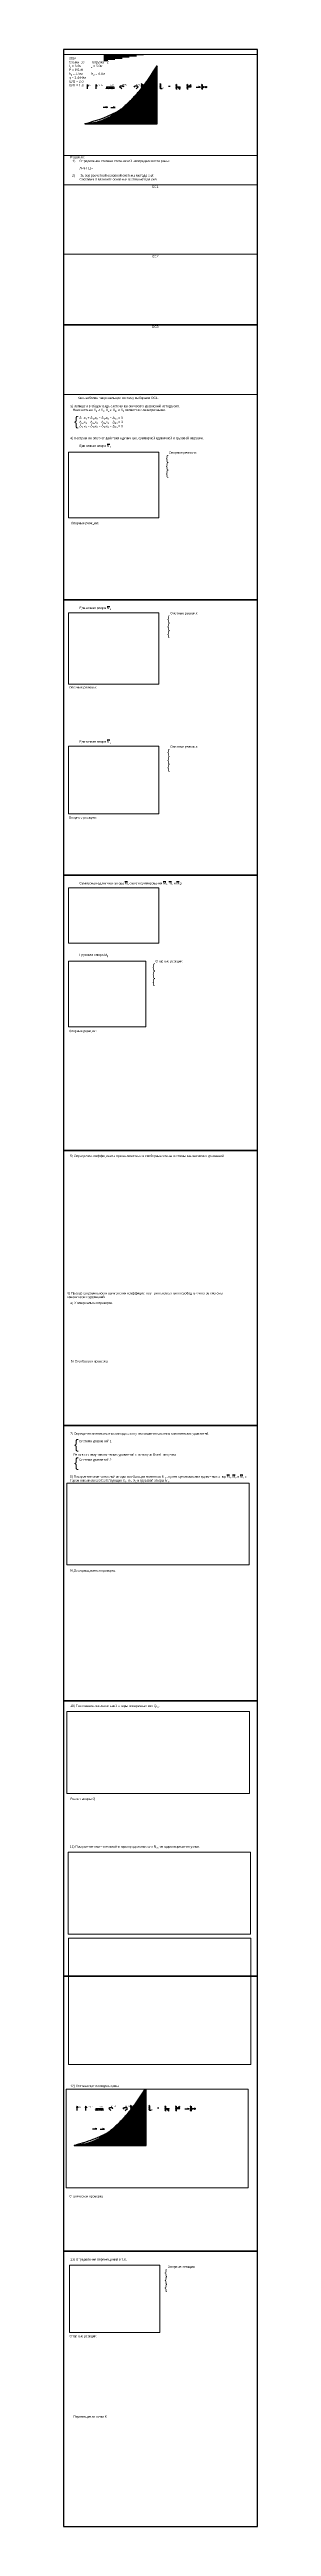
# Paper-space layout 'Шаблон (метод сил)' of a CAD drawing. Header units: millimetres. Extents: x 365 to 575, y -2372 to 301.
# The model-space entities are those that its viewports show. They can reach past a viewport. Long polylines and large blocks are cut down to what shows.
import ezdxf

# ---------------------------------------------------------------- set-up
doc = ezdxf.new("R2010")
doc.units = ezdxf.units.MM
for name, color, linetype, plot in [('1.Главная рама', 7, 'Continuous', False), ('sf_M1', 7, 'Continuous', False), ('sf_M2', 7, 'Continuous', False), ('sf_M3', 7, 'Continuous', False), ('sf_Mk', 7, 'Continuous', False), ('sf_Mok', 7, 'Continuous', False), ('sf_Mp', 7, 'Continuous', False), ('sf_Ms', 7, 'Continuous', False), ('sf_N', 7, 'Continuous', False), ('sf_N вырезание узлов', 7, 'Continuous', False), ('sf_Q', 7, 'Continuous', False), ('Листы', 7, 'Continuous', False), ('мс_рама для статической проверки', 7, 'Continuous', False), ('ОС1', 7, 'Continuous', False), ('ОС2', 7, 'Continuous', False), ('ОС3', 7, 'Continuous', False)]:
    doc.layers.add(name, color=color, linetype=linetype, plot=plot)
for name, color, linetype in [('Loads', 7, 'Continuous'), ('sf_M1 нахождение опорных реакций', 7, 'Continuous'), ('sf_M1 расчет эпюры моментов', 7, 'Continuous'), ('sf_M2 нахождение опорных реакций', 7, 'Continuous'), ('sf_M2 расчет эпюры моментов', 7, 'Continuous'), ('sf_M3 нахождение опорных реакций', 7, 'Continuous'), ('sf_M3 расчет эпюры моментов', 7, 'Continuous'), ('sf_Mk нахождение опорных реакций', 7, 'Continuous'), ('sf_Mk расчет эпюры моментов', 7, 'Continuous'), ('sf_Mp нахождение опорных реакций', 7, 'Continuous'), ('sf_Mp расчет эпюры моментов', 7, 'Continuous'), ('Supports', 7, 'Continuous'), ('Деформационная проверка', 7, 'Continuous'), ('мс_определение ССН', 7, 'Continuous'), ('Определение коэффициентов при неизвестных', 7, 'Continuous'), ('Перемещение точки К', 7, 'Continuous'), ('Расчет эпюры Q', 7, 'Continuous'), ('Система уравнений 1', 7, 'Continuous'), ('Система уравнений 2', 7, 'Continuous'), ('Статическая проверка', 7, 'Continuous'), ('Столбцовая проверка', 7, 'Continuous'), ('Универсальная проверка', 7, 'Continuous'), ('Условие задачи', 7, 'Continuous'), ('Штриховка 2', 7, 'Continuous')]:
    doc.layers.add(name, color=color, linetype=linetype)
doc.styles.get("Standard").update_dxf_attribs({"font": 'arial.ttf'})

# ---------------------------------------------------------------- blocks, each defined once
blk = doc.blocks.new('Реакция опоры')
at = {"color": 5}
for points in [[(0, 0), (0.6, 0)], [(0.6, 0), (0.37, 0.06)], [(0.6, 0), (0.37, -0.06)]]:
    blk.add_lwpolyline(points, dxfattribs=at)
blk = doc.blocks.new('Момент (по часовой)')
for points in [[(0, 0), (-0.28, 0.28)], [(0.28, 0.28), (0.17, 0.32)], [(0.28, 0.28), (0.24, 0.4)]]:
    blk.add_lwpolyline(points)
blk.add_arc((0, 0), 0.4, 45.0651, 134.9349)
blk = doc.blocks.new('Неподвижная опора')
for points in [[(-0.7, 0.4), (-0.6, 0.3)], [(-0.7, 0.3), (-0.6, 0.2)], [(-0.7, 0.2), (-0.6, 0.1)], [(-0.7, 0.1), (-0.6, 0)], [(-0.7, 0), (-0.6, -0.1)], [(-0.6, 0.34), (-0.6, -0.34)], [(-0.19, 0.04), (-0.41, 0.14)], [(-0.7, -0.1), (-0.6, -0.2)], [(-0.7, -0.2), (-0.6, -0.3)], [(-0.19, -0.04), (-0.41, -0.14)]]:
    blk.add_lwpolyline(points)
for centre in [(-0.5, 0.18), (-0.1, 0), (-0.5, -0.18)]:
    blk.add_circle(centre, 0.1)
blk = doc.blocks.new('Подвижная опора')
for points in [[(-0.7, 0.4), (-0.6, 0.3)], [(-0.7, 0.3), (-0.6, 0.2)], [(-0.7, 0.2), (-0.6, 0.1)], [(-0.7, 0.1), (-0.6, 0)], [(-0.7, 0), (-0.6, -0.1)], [(-0.6, 0.34), (-0.6, -0.34)], [(-0.2, 0), (-0.4, 0)], [(-0.7, -0.1), (-0.6, -0.2)], [(-0.7, -0.2), (-0.6, -0.3)]]:
    blk.add_lwpolyline(points)
for centre in [(-0.5, 0), (-0.1, 0)]:
    blk.add_circle(centre, 0.1)
blk = doc.blocks.new('Сосредоточенная сила')
for points in [[(0, 0), (0.6, 0)], [(0.6, 0), (0.37, 0.06)], [(0.6, 0), (0.37, -0.06)]]:
    blk.add_lwpolyline(points)
blk = doc.blocks.new('Момент (против часовой)')
for points in [[(-0.28, 0.28), (-0.24, 0.4)], [(-0.28, 0.28), (-0.17, 0.32)], [(0, 0), (0.28, 0.28)]]:
    blk.add_lwpolyline(points)
blk.add_arc((0, 0), 0.4, 45.0651, 134.9349)
blk = doc.blocks.new('Распределенная нагрузка')
for points in [[(-0.3, 0.5), (0, 0.5)], [(-0.3, -0.5), (-0.3, 0.5)], [(-0.3, 0.3), (0, 0.3)], [(-0.3, 0.1), (0, 0.1)], [(0, 0.5), (-0.12, 0.53)], [(0, 0.5), (-0.12, 0.47)], [(0, 0.3), (-0.12, 0.33)], [(0, 0.3), (-0.12, 0.27)], [(0, 0.1), (-0.12, 0.13)], [(0, 0.1), (-0.12, 0.07)], [(-0.3, -0.1), (0, -0.1)], [(-0.3, -0.3), (0, -0.3)], [(-0.3, -0.5), (0, -0.5)], [(0, -0.1), (-0.12, -0.07)], [(0, -0.1), (-0.12, -0.13)], [(0, -0.3), (-0.12, -0.27)], [(0, -0.3), (-0.12, -0.33)], [(0, -0.5), (-0.12, -0.47)], [(0, -0.5), (-0.12, -0.53)]]:
    blk.add_lwpolyline(points)
blk = doc.blocks.new('Жесткая заделка')
for points in [[(-0.1, 0.4), (0, 0.3)], [(-0.1, 0.3), (0, 0.2)], [(-0.1, 0.2), (0, 0.1)], [(-0.1, 0.1), (0, 0)], [(-0.1, 0), (0, -0.1)], [(0, 0.34), (0, -0.34)], [(-0.1, -0.1), (0, -0.2)], [(-0.1, -0.2), (0, -0.3)]]:
    blk.add_lwpolyline(points)
blk = doc.blocks.new('Сечение')
at = {"color": 1}
blk.add_lwpolyline([(-0.1, 0), (0.1, 0)], dxfattribs=at)
blk = doc.blocks.new('Поворот (по часовой)')
for points in [[(0, 0), (0.4, 0)], [(0, 0), (0.36, -0.35)], [(0.28, -0.28), (0.32, -0.17)], [(0.28, -0.28), (0.4, -0.24)]]:
    blk.add_lwpolyline(points)
blk.add_arc((0, 0), 0.4, 315.0651, 0)
at = {"layer": 'Supports'}
blk.add_blockref('Жесткая заделка', (-0.1, 0), dxfattribs=at)
blk = doc.blocks.new('Поворот (против часовой)')
for points in [[(0, 0), (0.36, 0.35)], [(0, 0), (0.4, 0)], [(0.28, 0.28), (0.4, 0.24)], [(0.28, 0.28), (0.32, 0.17)]]:
    blk.add_lwpolyline(points)
blk.add_arc((0, 0), 0.4, 0, 44.9349)
at = {"layer": 'Supports'}
blk.add_blockref('Жесткая заделка', (-0.1, 0), dxfattribs=at)
blk = doc.blocks.new('Сдвиг')
for points in [[(-0.7, 0.3), (-0.6, 0.2)], [(-0.7, 0.2), (-0.6, 0.1)], [(-0.7, 0.1), (-0.6, 0)], [(-0.7, 0), (-0.6, -0.1)], [(-0.6, 0.34), (-0.6, -0.34)], [(-0.2, 0), (-0.4, 0)], [(-0.7, -0.1), (-0.6, -0.2)], [(-0.7, -0.2), (-0.6, -0.3)]]:
    blk.add_lwpolyline(points)
for centre in [(-0.5, 0), (-0.1, 0)]:
    blk.add_circle(centre, 0.1)
at = {"layer": 'Loads'}
blk.add_blockref('Сосредоточенная сила', (-1.44, 0), dxfattribs=at)
blk = doc.blocks.new('Скользящая опора')
for points in [[(-0.6, 0.4), (-0.5, 0.3)], [(-0.6, 0.3), (-0.5, 0.2)], [(-0.6, 0.2), (-0.5, 0.1)], [(-0.6, 0.1), (-0.5, 0)], [(-0.6, 0), (-0.5, -0.1)], [(-0.5, 0.34), (-0.5, -0.34)], [(-0.1, 0.2), (-0.3, 0.2)], [(0, 0.1), (0, -0.1)], [(-0.6, -0.1), (-0.5, -0.2)], [(-0.6, -0.2), (-0.5, -0.3)], [(-0.1, -0.2), (-0.3, -0.2)]]:
    blk.add_lwpolyline(points)
for centre in [(-0.4, 0.2), (0, 0.2), (-0.4, -0.2), (0, -0.2)]:
    blk.add_circle(centre, 0.1)
blk = doc.blocks.new('Момент по часовой (для вырезания узла)')
at = {"color": 1}
for points in [[(0.28, -0.28), (0.32, -0.17)], [(0.28, -0.28), (0.4, -0.24)]]:
    blk.add_lwpolyline(points, dxfattribs=at)
blk.add_arc((0, 0), 0.4, 315.0651, 44.9349, dxfattribs=at)
blk = doc.blocks.new('Момент против часовой (для вырезания узла)')
at = {"color": 1}
for points in [[(0.28, 0.28), (0.4, 0.24)], [(0.28, 0.28), (0.32, 0.17)]]:
    blk.add_lwpolyline(points, dxfattribs=at)
blk.add_arc((0, 0), 0.4, 315.0651, 44.9349, dxfattribs=at)
blk = doc.blocks.new('сила Q')
at = {"color": 5}
for points in [[(-0.3, 0), (0.3, 0)], [(0.3, 0), (0.07, 0.06)], [(0.3, 0), (0.07, -0.06)]]:
    blk.add_lwpolyline(points, dxfattribs=at)
blk = doc.blocks.new('сила N')
at = {"color": 3}
for points in [[(-0.3, 0), (0.3, 0)], [(0.3, 0), (0.07, 0.06)], [(0.3, 0), (0.07, -0.06)]]:
    blk.add_lwpolyline(points, dxfattribs=at)

msp = doc.modelspace()

# ---------------------------------------------------------------- hatches: boundary and pattern name
at = {"layer": 'Штриховка 1'}
h = msp.add_hatch(dxfattribs=at)
h.set_pattern_fill('ANSI31', color=3, scale=0.05, angle=45)
h.paths.add_polyline_path([(0, 0), (10, 0), (10, 8), (9.9, 7.84), (9.8, 7.68), (9.7, 7.53), (9.6, 7.37), (9.5, 7.22), (9.4, 7.07), (9.3, 6.92), (9.2, 6.77), (9.1, 6.62), (9, 6.48), (8.9, 6.34), (8.8, 6.2), (8.7, 6.06), (8.6, 5.92), (8.5, 5.78), (8.4, 5.64), (8.3, 5.51), (8.2, 5.38), (8.1, 5.25), (8, 5.12), (7.9, 4.99), (7.8, 4.87), (7.7, 4.74), (7.6, 4.62), (7.5, 4.5), (7.4, 4.38), (7.3, 4.26), (7.2, 4.15), (7.1, 4.03), (7, 3.92), (6.9, 3.81), (6.8, 3.7), (6.7, 3.59), (6.6, 3.48), (6.5, 3.38), (6.4, 3.28), (6.3, 3.18), (6.2, 3.08), (6.1, 2.98), (6, 2.88), (5.9, 2.78), (5.8, 2.69), (5.7, 2.6), (5.6, 2.51), (5.5, 2.42), (5.4, 2.33), (5.3, 2.25), (5.2, 2.16), (5.1, 2.08), (5, 2), (4.9, 1.92), (4.8, 1.84), (4.7, 1.77), (4.6, 1.69), (4.5, 1.62), (4.4, 1.55), (4.3, 1.48), (4.2, 1.41), (4.1, 1.34), (4, 1.28), (3.9, 1.22), (3.8, 1.16), (3.7, 1.1), (3.6, 1.04), (3.5, 0.98), (3.4, 0.92), (3.3, 0.87), (3.2, 0.82), (3.1, 0.77), (3, 0.72), (2.9, 0.67), (2.8, 0.63), (2.7, 0.58), (2.6, 0.54), (2.5, 0.5), (2.4, 0.46), (2.3, 0.42), (2.2, 0.39), (2.1, 0.35), (2, 0.32), (1.9, 0.29), (1.8, 0.26), (1.7, 0.23), (1.6, 0.2), (1.5, 0.18), (1.4, 0.16), (1.3, 0.14), (1.2, 0.12), (1.1, 0.1), (1, 0.08), (0.9, 0.06), (0.8, 0.05), (0.7, 0.04), (0.6, 0.03), (0.5, 0.02), (0.4, 0.01), (0.3, 0.01), (0.2, 0), (0.1, 0), (0, 0), (0, 0)])
at = {"layer": 'Штриховка 2'}
h = msp.add_hatch(dxfattribs=at)
h.set_pattern_fill('LINE', color=3, scale=0.05, style=0)
h.paths.add_polyline_path([(2.66, 10.65), (2.66, 8.65), (10.16, 9.85), (10.16, 10.65)])

# ---------------------------------------------------------------- linework, layer by layer
at = {"color": 1}
for points in [[(8.5, 5.15), (8.5, 4.85), (8.75, 4.85)], [(9.45, 5.15), (9.45, 4.85), (9.7, 4.85)], [(10.45, 5.15), (10.45, 4.85), (10.7, 4.85)]]:
    msp.add_lwpolyline(points, dxfattribs=at)
msp.add_lwpolyline([(16.12, 5.46), (16.22, 5.36)])
at = {"layer": 'diagram M', "color": 6, "linetype": 'CONTINUOUS'}
msp.add_lwpolyline([(0, 0), (10, 0), (10, 8), (9.9, 7.84), (9.8, 7.68), (9.7, 7.53), (9.6, 7.37), (9.5, 7.22), (9.4, 7.07), (9.3, 6.92), (9.2, 6.77), (9.1, 6.62), (9, 6.48), (8.9, 6.34), (8.8, 6.2), (8.7, 6.06), (8.6, 5.92), (8.5, 5.78), (8.4, 5.64), (8.3, 5.51), (8.2, 5.38), (8.1, 5.25), (8, 5.12), (7.9, 4.99), (7.8, 4.87), (7.7, 4.74), (7.6, 4.62), (7.5, 4.5), (7.4, 4.38), (7.3, 4.26), (7.2, 4.15), (7.1, 4.03), (7, 3.92), (6.9, 3.81), (6.8, 3.7), (6.7, 3.59), (6.6, 3.48), (6.5, 3.38), (6.4, 3.28), (6.3, 3.18), (6.2, 3.08), (6.1, 2.98), (6, 2.88), (5.9, 2.78), (5.8, 2.69), (5.7, 2.6), (5.6, 2.51), (5.5, 2.42), (5.4, 2.33), (5.3, 2.25), (5.2, 2.16), (5.1, 2.08), (5, 2), (4.9, 1.92), (4.8, 1.84), (4.7, 1.77), (4.6, 1.69), (4.5, 1.62), (4.4, 1.55), (4.3, 1.48), (4.2, 1.41), (4.1, 1.34), (4, 1.28), (3.9, 1.22), (3.8, 1.16), (3.7, 1.1), (3.6, 1.04), (3.5, 0.98), (3.4, 0.92), (3.3, 0.87), (3.2, 0.82), (3.1, 0.77), (3, 0.72), (2.9, 0.67), (2.8, 0.63), (2.7, 0.58), (2.6, 0.54), (2.5, 0.5), (2.4, 0.46), (2.3, 0.42), (2.2, 0.39), (2.1, 0.35), (2, 0.32), (1.9, 0.29), (1.8, 0.26), (1.7, 0.23), (1.6, 0.2), (1.5, 0.18), (1.4, 0.16), (1.3, 0.14), (1.2, 0.12), (1.1, 0.1), (1, 0.08), (0.9, 0.06), (0.8, 0.05), (0.7, 0.04), (0.6, 0.03), (0.5, 0.02), (0.4, 0.01), (0.3, 0.01), (0.2, 0), (0.1, 0), (0, 0), (0, 0)], close=True, dxfattribs=at)
msp.add_spline([(0, 0), (5, 2), (10, 8)], degree=3, dxfattribs=at)

# ---------------------------------------------------------------- block references
for name, p, rotation in [('Реакция опоры', (0.4, 4.8), 90), ('Сосредоточенная сила', (1.6, 4.8), 90), ('Распределенная нагрузка', (3.5, 4.8), 270)]:
    msp.add_blockref(name, p, dxfattribs=dict(rotation=rotation))
for name, p in [('Момент (по часовой)', (5.1, 4.8)), ('Момент (против часовой)', (7.1, 4.8)), ('Неподвижная опора', (8.5, 5.15)), ('Подвижная опора', (9.45, 5.15)), ('Скользящая опора', (9.35, 3.48)), ('Жесткая заделка', (10.45, 5.15)), ('Сечение', (11.67, 5.17)), ('Поворот (по часовой)', (12.78, 5.08)), ('Поворот (против часовой)', (14.27, 5.08)), ('Сдвиг', (16.82, 5.06)), ('сила N', (2.86, 2.28)), ('сила Q', (3.92, 2.26)), ('Момент по часовой (для вырезания узла)', (5.1, 1.9)), ('Момент против часовой (для вырезания узла)', (7.1, 1.9))]:
    msp.add_blockref(name, p)

# ---------------------------------------------------------------- texts
at = {"char_height": 0.2, "attachment_point": 7}
for s, insert in [('Ra', (0.55, 5.2)), ('F1=10', (1.75, 5.2)), ('q=5', (3.5, 5.2)), ('M=50', (5.1, 5.3)), ('M=60', (7.1, 5.3)), ('A', (8.75, 4.85)), ('A', (9.7, 4.85)), ('A', (10.7, 4.85))]:
    msp.add_mtext_dynamic_manual_height_columns(s, width=0.3764, gutter_width=12.5, heights=[0], dxfattribs=dict(at, insert=insert))

psp = doc.layouts.new('Шаблон (метод сил)')

# ---------------------------------------------------------------- linework, layer by layer
at = {"layer": 'Листы', "color": 2}
for points in [[(364.8, 3.6), (574.8, 3.6), (574.8, 300.6), (364.8, 300.6)], [(364.8, -293.4), (574.8, -293.4), (574.8, 3.6), (364.8, 3.6)], [(364.8, -590.4), (574.8, -590.4), (574.8, -293.4), (364.8, -293.4)], [(364.8, -887.4), (574.8, -887.4), (574.8, -590.4), (364.8, -590.4)], [(364.8, -1184.4), (574.8, -1184.4), (574.8, -887.4), (364.8, -887.4)], [(364.8, -1481.4), (574.8, -1481.4), (574.8, -1184.4), (364.8, -1184.4)], [(364.8, -1778.4), (574.8, -1778.4), (574.8, -1481.4), (364.8, -1481.4)], [(364.8, -2075.4), (574.8, -2075.4), (574.8, -1778.4), (364.8, -1778.4)], [(364.8, -2372.4), (574.8, -2372.4), (574.8, -2075.4), (364.8, -2075.4)]]:
    psp.add_lwpolyline(points, close=True, dxfattribs=at)

# ---------------------------------------------------------------- texts
at = {"attachment_point": 1}
for s, width, insert, char_height in [('Решение:\\P\\pxi-3,l4,sm1.5,t4;1)^IОпределение степени статической неопределимости рамы:', 170.425, (372.1, 185.8), 2.5), ('  2)      Выбор расчетной основной системы метода сил:\\P^IСоставим 3 варианта основных систем метода сил', 170.425, (372.1, 166), 2.5), ('  ОС1', 170.425, (458.5, 153.8), 2.5), ('  ОС2', 170.425, (458.5, 78.7), 2.5), ('  ОС3', 170.425, (458.5, 2.6), 2.5), ('^IКак наиболее рациональную систему выбираем ОС1.', 170.425, (370.1, -74.1), 2.5), ('\\A1;\\{', 170.425, (376.3, -95.3), 10), ('\\A1;4) Построение эпюр от действия единичных, суммарной единичной и грузовой нагрузки.\\P\\P^IЕдиничная эпюра {\\OМ\\H0.7x;\\o\\S^ 1;}', 170.425, (372.1, -117.4), 2.5), ('\\A1;\\{', 170.425, (475.6, -137.3), 6), ('\\A1;\\{', 170.425, (475.6, -145.4), 6), ('\\A1;\\{', 170.425, (475.6, -153.6), 6), ('\\A1;^IЕдиничная эпюра {\\OМ\\H0.7x;\\o\\S^ 2;}', 170.425, (372.1, -300.8), 2.5), ('\\A1;\\{', 170.425, (477.1, -310.5), 6), ('\\A1;\\{', 170.425, (477.1, -318.7), 6), ('\\A1;\\{', 170.425, (477.1, -326.8), 6), ('\\A1;^IЕдиничная эпюра {\\OМ\\H0.7x;\\o\\S^ 3;}', 170.425, (372.1, -445), 2.5), ('\\A1;\\{', 170.425, (477.1, -454.5), 6), ('\\A1;\\{', 170.425, (477.1, -462.7), 6), ('\\A1;\\{', 170.425, (477.1, -470.8), 6), ('\\A1;^IСуммарная единичная эпюра {\\OМ\\H0.7x;\\o\\S^ s;} (путем суммирования {\\OМ\\H0.7x;\\o\\S^ 1;}, {\\OМ\\H0.7x;\\o\\S^ 2;} и {\\OМ\\H0.7x;\\o\\S^ 3;})', 170.425, (372.1, -597.8), 2.5), ('\\A1;^IГрузовая эпюра М{\\H0.7x;\\S^ p;}', 170.425, (372.1, -675), 2.5), ('\\A1;\\{', 170.425, (461.1, -686), 6), ('\\A1;\\{', 170.425, (461.1, -694.2), 6), ('\\A1;\\{', 170.425, (461.1, -702.3), 6), ('\\A1;6) Проверка правильности вычисления коэффициентов при неизвестных и свободных членов системы канонических уравнений.', 170.425, (369, -1040.2), 2.5), ('\\A1;7) Определение неизвестных метода сил путем решения системы канонических уравнений.', 170.425, (372.1, -1191.7), 2.5), ('\\A1;\\{', 170.425, (376.3, -1199.4), 10), ('\\A1;Решив систему канонических уравнений с помощью Excel, получим:', 170.425, (375.5, -1214.4), 2.5), ('\\A1;\\{', 170.425, (376.3, -1219.2), 10), ('\\A1;8) Построение окончательной эпюры изгибающих моментов M{\\H0.7x;\\S^ ок;}, путем суммирования единичных эпюр {\\OМ\\H0.7x;\\o\\S^ 1;\\H1.42857x;, \\OМ\\H0.7x;\\o\\S^ 2;\\H1.42857x; и \\OМ\\H0.7x;\\o\\S^ 3;\\H1.42857x; с перемножением соответствующих X\\H0.7x;\\S^ 1;\\H1.42857x;, X\\H0.7x;\\S^ 2;\\H1.42857x;, X\\H0.7x;\\S^ 3;\\H1.42857x; и грузовой эпюры }M{\\H0.7x;\\S^ p;}.', 199.044, (371.8, -1238.1), 2.5), ('\\A1;10) Построение окончательной эпюры поперечных сил Q{\\H0.7x;\\S^ ок;}.', 199.044, (372.1, -1485.6), 2.5), ('\\A1;11) Построение окончательной эпюры продольных сил N{\\H0.7x;\\S^ ок;} методом вырезания узлов.', 199.044, (371.7, -1637.4), 2.5), ('\\A1;12) Статическая проверка рамы.', 199.044, (372.1, -1895.8), 2.5), ('\\A1;13) Определение перемещения в т.К.', 199.044, (372.1, -2082.9), 2.5), ('\\A1;\\{', 170.425, (474.3, -2095.1), 6), ('\\A1;\\{', 170.425, (474.3, -2103.2), 6), ('\\A1;\\{', 170.425, (474.3, -2111.4), 6)]:
    psp.add_mtext_dynamic_manual_height_columns(s, width=width, gutter_width=12.5, heights=[0], dxfattribs=dict(at, insert=insert, char_height=char_height))
at = {"color": 1, "insert": (372.1, -82.9), "char_height": 2.5, "attachment_point": 1}
psp.add_mtext_dynamic_manual_height_columns('\\A1;3) Запишем в общем виде систему канонических уравнений метода сил.\\P   Неизвестные X{\\H0.7x;\\S^ 1;} и X{\\H0.7x;\\S^ 5;}, X{\\H0.7x;\\S^ 2;} и X{\\H0.7x;\\S^ 4;}, и X{\\H0.7x;\\S^ 3;} являются симметричными.\\P\\P^I{\\H1.08333x;δ\\H0.64616x;\\S^ 11;}x{\\H0.7x;\\S^ 1;} {\\H1.00001x;+ \\H1.08332x;δ\\H0.65x;\\S^ 12;\\H1.42013x;x\\H0.7x;\\S^ 2;\\H1.42857x; + \\H1.08332x;δ\\H0.65x;\\S^ 13;\\H1.42013x;x\\H0.7x;\\S^ 3;\\H1.42858x; + \\H1.08332x;Δ\\H0.65x;\\S^ 1p;\\H1.42014x; = 0\\P\\H1.08332x;^Iδ\\H0.65x;\\S^ 21;\\H1.42012x;x\\H0.7x;\\S^ 1;\\H1.42857x; \\H1.00001x;+ \\H1.08332x;δ\\H0.65x;\\S^ 22;\\H1.42013x;x\\H0.7x;\\S^ 2;\\H1.42857x; + \\H1.08332x;δ\\H0.65x;\\S^ 23;\\H1.42013x;x\\H0.7x;\\S^ 3;\\H1.42858x; + \\H1.08332x;Δ\\H0.65x;\\S^ 2p;\\H1.42014x; = 0\\P\\H1.08332x;^Iδ\\H0.65x;\\S^ 31;\\H1.42012x;x\\H0.7x;\\S^ 1;\\H1.42857x; \\H1.00001x;+ \\H1.08332x;δ\\H0.65x;\\S^ 32;\\H1.42013x;x\\H0.7x;\\S^ 2;\\H1.42857x; + \\H1.08332x;δ\\H0.65x;\\S^ 33;\\H1.42013x;x\\H0.7x;\\S^ 3;\\H1.42858x; + \\H1.08332x;Δ\\H0.65x;\\S^ 1p;\\H1.42014x; = 0}', width=170.425, gutter_width=12.5, heights=[0], dxfattribs=at)
at = {"layer": 'sf_M1 нахождение опорных реакций', "insert": (479, -133.1), "char_height": 2.5, "attachment_point": 1}
psp.add_mtext_dynamic_manual_height_columns('\\A1;Опорные реакции:', width=95.869, gutter_width=12.5, heights=[0], dxfattribs=at)
at = {"layer": 'sf_M1 расчет эпюры моментов', "insert": (372.8, -209.1), "char_height": 2.5, "attachment_point": 1}
psp.add_mtext_dynamic_manual_height_columns('\\A1;Опорные реакции:', width=195.869, gutter_width=12.5, heights=[0], dxfattribs=at)
at = {"layer": 'sf_M2 нахождение опорных реакций', "insert": (480.4, -306.4), "char_height": 2.5, "attachment_point": 1}
psp.add_mtext_dynamic_manual_height_columns('\\A1;Опорные реакции:', width=94.408, gutter_width=12.5, heights=[0], dxfattribs=at)
at = {"layer": 'sf_M2 расчет эпюры моментов', "insert": (370.7, -386.4), "char_height": 2.5, "attachment_point": 1}
psp.add_mtext_dynamic_manual_height_columns('\\A1;Опорные реакции:', width=195.869, gutter_width=12.5, heights=[0], dxfattribs=at)
at = {"layer": 'sf_M3 нахождение опорных реакций', "insert": (480.4, -450.4), "char_height": 2.5, "attachment_point": 1}
psp.add_mtext_dynamic_manual_height_columns('\\A1;Опорные реакции:', width=94.408, gutter_width=12.5, heights=[0], dxfattribs=at)
at = {"layer": 'sf_M3 расчет эпюры моментов', "insert": (370.5, -526.9), "char_height": 2.5, "attachment_point": 1}
psp.add_mtext_dynamic_manual_height_columns('\\A1;Опорные реакции:', width=195.869, gutter_width=12.5, heights=[0], dxfattribs=at)
at = {"layer": 'sf_Mk нахождение опорных реакций', "insert": (477.6, -2090.8), "char_height": 2.5, "attachment_point": 1}
psp.add_mtext_dynamic_manual_height_columns('\\A1;Опорные реакции:', width=97.253, gutter_width=12.5, heights=[0], dxfattribs=at)
at = {"layer": 'sf_Mk расчет эпюры моментов', "insert": (371.3, -2165.7), "char_height": 2.5, "attachment_point": 1}
psp.add_mtext_dynamic_manual_height_columns('\\A1;Опорные реакции:', width=195.869, gutter_width=12.5, heights=[0], dxfattribs=at)
at = {"layer": 'sf_Mp нахождение опорных реакций', "insert": (464.4, -681.9), "char_height": 2.5, "attachment_point": 1}
psp.add_mtext_dynamic_manual_height_columns('\\A1;Опорные реакции:', width=110.403, gutter_width=12.5, heights=[0], dxfattribs=at)
at = {"layer": 'sf_Mp расчет эпюры моментов', "insert": (370.6, -757.3), "char_height": 2.5, "attachment_point": 1}
psp.add_mtext_dynamic_manual_height_columns('\\A1;Опорные реакции:', width=195.869, gutter_width=12.5, heights=[0], dxfattribs=at)
at = {"layer": 'Деформационная проверка', "insert": (371.8, -1339.5), "char_height": 2.5, "attachment_point": 1}
psp.add_mtext_dynamic_manual_height_columns('\\A1;9) Деформационная проверка.', width=199.044, gutter_width=12.5, heights=[0], dxfattribs=at)
at = {"layer": 'мс_определение ССН', "insert": (372.1, 178.1), "char_height": 2.5, "attachment_point": 1}
psp.add_mtext_dynamic_manual_height_columns('\\P\\pxsm1.5;^IЛ=3К-Ш=', width=170.425, gutter_width=12.5, heights=[0], dxfattribs=at)
at = {"layer": 'Определение коэффициентов при неизвестных', "insert": (372.1, -892.1), "char_height": 2.5, "attachment_point": 1}
psp.add_mtext_dynamic_manual_height_columns('\\A1;5) Определим коэффициенты при неизвестных и свободные члены системы канонических уравнений', width=202.742, gutter_width=12.5, heights=[0], dxfattribs=at)
at = {"layer": 'Перемещение точки К', "insert": (375.5, -2252.5), "char_height": 2.5, "attachment_point": 1}
psp.add_mtext_dynamic_manual_height_columns('\\A1;Перемещение точки К', width=199.333, gutter_width=12.5, heights=[0], dxfattribs=at)
at = {"layer": 'Расчет эпюры Q', "insert": (372.3, -1585.9), "char_height": 2.5, "attachment_point": 1}
psp.add_mtext_dynamic_manual_height_columns('\\A1;Расчет эпюры Q', width=195.869, gutter_width=12.5, heights=[0], dxfattribs=at)
at = {"layer": 'Система уравнений 1', "insert": (381.5, -1199.8), "char_height": 2.5, "attachment_point": 1}
psp.add_mtext_dynamic_manual_height_columns('\\A1;Система уравнений 1', width=190.425, gutter_width=12.5, heights=[0], dxfattribs=at)
at = {"layer": 'Система уравнений 2', "insert": (381.5, -1219.9), "char_height": 2.5, "attachment_point": 1}
psp.add_mtext_dynamic_manual_height_columns('\\A1;Система уравнений 2', width=190.425, gutter_width=12.5, heights=[0], dxfattribs=at)
at = {"layer": 'Статическая проверка', "insert": (371.1, -2014.7), "char_height": 2.5, "attachment_point": 1}
psp.add_mtext_dynamic_manual_height_columns('\\A1;Статическая проверка', width=197.873, gutter_width=12.5, heights=[0], dxfattribs=at)
at = {"layer": 'Столбцовая проверка', "insert": (372.8, -1113.6), "char_height": 2.5, "attachment_point": 1}
psp.add_mtext_dynamic_manual_height_columns('\\A1;б) Столбцовая проверка', width=202.073, gutter_width=12.5, heights=[0], dxfattribs=at)
at = {"layer": 'Универсальная проверка', "insert": (372.4, -1050.6), "char_height": 2.5, "attachment_point": 1}
psp.add_mtext_dynamic_manual_height_columns('\\A1;а) Универсальная проверка', width=202.447, gutter_width=12.5, heights=[0], dxfattribs=at)
at = {"layer": 'Условие задачи', "insert": (370.8, 292.5), "char_height": 2.5, "attachment_point": 1}
psp.add_mtext_dynamic_manual_height_columns('\\A1;3024\\PСхема -10       Нагрузка - 2\\Pl{\\H0.7x;\\S^ 1;\\H1.42857x; = 6.0м          l\\H0.7x;\\S^ 2;\\H1.4286x; = 5.0м\\PP = 8.5кН\\P\\H0.99998x;h\\H0.7x;\\S^ 1;\\H1.4286x; = 4.5м          h\\H0.7x;\\S^ 2;\\H1.4286x; = 4.4м\\Pq = 1.4кН/м\\PI2/I1 = 2.0\\PI3/I1 = 1.8}', width=73.033, gutter_width=12.5, heights=[0], dxfattribs=at)

# ---------------------------------------------------------------- viewports
at = {"layer": '1.Главная рама'}
psp.add_viewport(center=(469.8, 240.8), size=(210, 108.844), view_center_point=(10.45, 2.6), view_height=13.8684, status=14, dxfattribs=at)
at = {"layer": 'sf_M1'}
psp.add_viewport(center=(419.2, -169.3), size=(97.8, 70.676), view_center_point=(111.24, 2.71), view_height=9.573, status=10, dxfattribs=at)
at = {"layer": 'sf_M2'}
psp.add_viewport(center=(419.2, -345.7), size=(97.8, 76.996), view_center_point=(130.8, 2.79), view_height=10.4291, status=11, dxfattribs=at)
at = {"layer": 'sf_M3'}
psp.add_viewport(center=(419.2, -487.7), size=(97.8, 72.726), view_center_point=(151.41, 2.78), view_height=9.8508, status=12, dxfattribs=at)
at = {"layer": 'sf_Mk'}
psp.add_viewport(center=(420.2, -2126.7), size=(97.8, 72.57), view_center_point=(245.32, 2.8), view_height=9.8296, status=8, dxfattribs=at)
at = {"layer": 'sf_Mok'}
psp.add_viewport(center=(467.2, -1290.6), size=(197.6, 88.413), view_center_point=(216.79, 3.29), view_height=10.1113, status=4, dxfattribs=at)
at = {"layer": 'sf_Mp'}
psp.add_viewport(center=(412.1, -718.6), size=(83.5, 71.154), view_center_point=(189.26, 2.97), view_height=9.6377, status=3, dxfattribs=at)
at = {"layer": 'sf_Ms'}
psp.add_viewport(center=(419.2, -633.9), size=(97.8, 59.518), view_center_point=(169.4, 3.47), view_height=8.0618, dxfattribs=at)
at = {"layer": 'sf_N'}
psp.add_viewport(center=(468.6, -1689), size=(197.6, 88.413), view_center_point=(216.86, 2.45), view_height=10.1113, status=7, dxfattribs=at)
at = {"layer": 'sf_N вырезание узлов'}
psp.add_viewport(center=(468.9, -1805.8), size=(197.6, 136.268), view_center_point=(217.75, 4.39), view_height=15.5842, status=9, dxfattribs=at)
at = {"layer": 'sf_Q'}
psp.add_viewport(center=(467.4, -1537.3), size=(197.6, 88.413), view_center_point=(216.83, 1.99), view_height=10.1113, status=6, dxfattribs=at)
at = {"layer": 'мс_рама для статической проверки'}
psp.add_viewport(center=(466.3, -1953.7), size=(196.9, 106.274), view_center_point=(11.53, 0.95), view_height=13.6308, status=5, dxfattribs=at)
at = {"layer": 'ОС1'}
psp.add_viewport(center=(469.8, 117.1), size=(210, 74.679), view_center_point=(42.37, 2.47), view_height=13.9238, status=15, dxfattribs=at)
at = {"layer": 'ОС2'}
psp.add_viewport(center=(469.8, 41.7), size=(210, 76.183), view_center_point=(68.46, 2), view_height=14.2042, status=16, dxfattribs=at)
at = {"layer": 'ОС3'}
psp.add_viewport(center=(469.8, -34), size=(210, 75.185), view_center_point=(94.79, 4.48), view_height=14.0181, status=13, dxfattribs=at)

doc.saveas('drawing.dxf')
